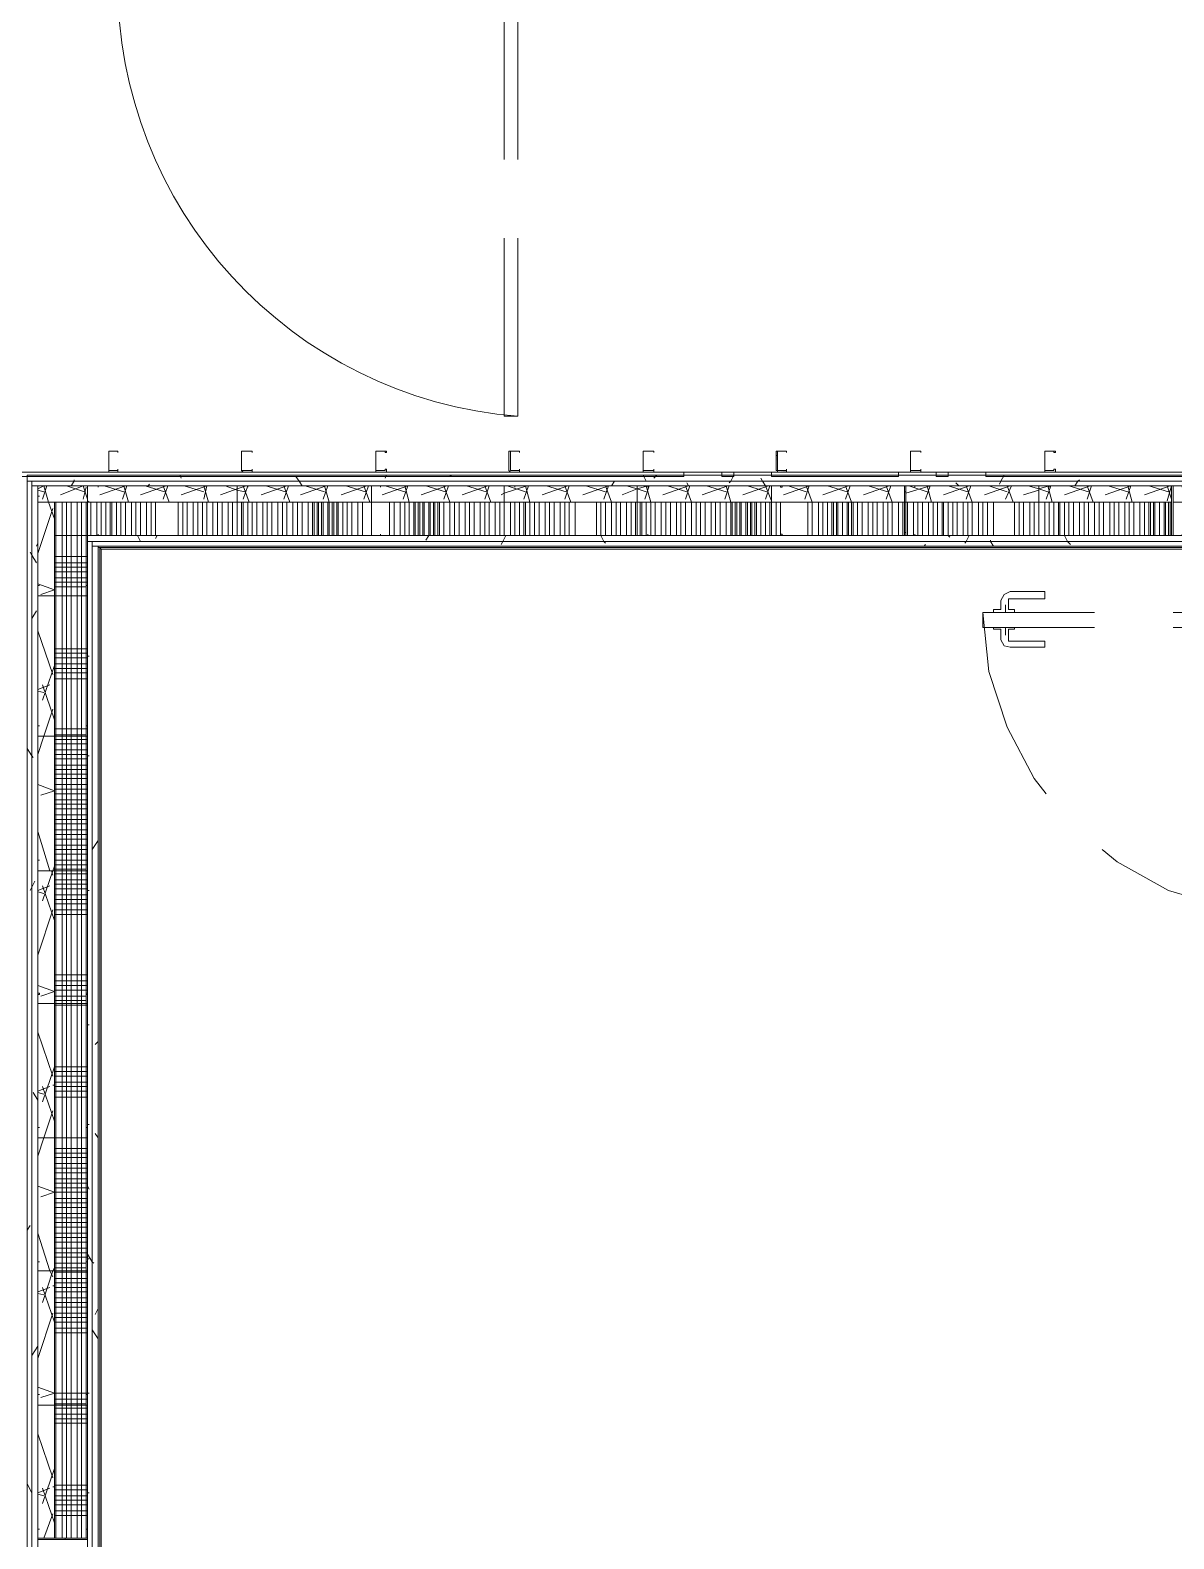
# Model space of a CAD drawing. Header units: metres. Extents: x -2 to 237, y -8 to 52.
# Drawn here: x 42.049 to 45.52, y 17.818 to 22.396 of the extents above; entities that cross this region are included whole.
import ezdxf

# ---------------------------------------------------------------- set-up
doc = ezdxf.new("R2010")
doc.units = ezdxf.units.M
doc.layers.add('PDF_Geometry', color=7, linetype='Continuous', lineweight=0, true_color=0xaaaaaa)
doc.layers.add('PDF_Solid Fills', color=7, linetype='Continuous', lineweight=0, true_color=0xffffff)

msp = doc.modelspace()

# ---------------------------------------------------------------- hatches: boundary and pattern name
at = {"layer": 'PDF_Solid Fills', "lineweight": 0, "transparency": 33554559}
h = msp.add_hatch(color=256, dxfattribs=at)
h.paths.add_polyline_path([(44.3128, 21.0594), (44.3174, 21.1189), (44.3128, 21.1189)])
h.paths.add_polyline_path([(44.3449, 21.0594), (44.3174, 21.0594), (44.3449, 21.0548)])

# ---------------------------------------------------------------- linework, layer by layer
at = {"layer": 'PDF_Geometry', "lineweight": 0}
for points in [[(43.5294, 22.0033), (43.5294, 22.5485), (43.4882, 22.5485), (43.4882, 22.0033)], [(43.4882, 21.765), (43.4882, 21.2244), (43.5294, 21.2244), (43.5294, 21.765)], [(42.2878, 21.1189), (42.2878, 21.1189)], [(42.2878, 21.1189), (42.2878, 21.1189)], [(42.3153, 21.1144), (42.3153, 21.1144)], [(42.723, 21.1144), (42.723, 21.1144)], [(43.0987, 21.1189), (43.0987, 21.1189)], [(43.0987, 21.1189), (43.0987, 21.1189)], [(43.5065, 21.1189), (43.5065, 21.1189)], [(43.534, 21.1144), (43.534, 21.1144)], [(43.9097, 21.1189), (43.9097, 21.1189)], [(43.9097, 21.1189), (43.9097, 21.1189)], [(43.9418, 21.1144), (43.9418, 21.1144)], [(44.3174, 21.1189), (44.3174, 21.1189)], [(44.345, 21.1144), (44.345, 21.1144)], [(44.7206, 21.1189), (44.7206, 21.1189)], [(44.7206, 21.1189), (44.7206, 21.1189)], [(44.7527, 21.1144), (44.7527, 21.1144)], [(45.1284, 21.1189), (45.1284, 21.1189)], [(45.1284, 21.1189), (45.1284, 21.1189)], [(42.2878, 21.0594), (42.2878, 21.0594)], [(42.3153, 21.064), (42.3153, 21.064)], [(42.723, 21.064), (42.723, 21.064)], [(43.0987, 21.0594), (43.0987, 21.0594)], [(43.5065, 21.0594), (43.5065, 21.0594)], [(43.534, 21.064), (43.534, 21.064)], [(43.9097, 21.0594), (43.9097, 21.0594)], [(43.9418, 21.064), (43.9418, 21.064)], [(44.3174, 21.0594), (44.3174, 21.0594)], [(44.345, 21.064), (44.345, 21.064)], [(44.7206, 21.0594), (44.7206, 21.0594)], [(44.7527, 21.064), (44.7527, 21.064)], [(45.1284, 21.0594), (45.1284, 21.0594)], [(40.2993, 21.0411), (40.2993, 21.0548), (40.6797, 21.0548), (40.6797, 21.0411), (40.9546, 21.0411), (40.9546, 21.0548), (41.8434, 21.0548), (41.8434, 21.0411), (44.0334, 21.0411)], [(46.0676, 21.0273), (46.0676, 20.8303), (46.0676, 21.0273), (46.0676, 21.0457), (42.0404, 21.0457), (42.0404, 21.0273), (42.0404, 20.8303), (42.0404, 21.0273)], [(42.0404, 21.0457), (46.0676, 21.0457), (42.0404, 21.0457)], [(45.8523, 16.4503), (42.0724, 16.4503), (42.0724, 16.5007), (42.0724, 16.6335), (42.0724, 20.8303), (42.0724, 20.9632), (42.0724, 21.0136), (46.0356, 21.0136)], [(46.0356, 21.0136), (42.0724, 21.0136), (42.0724, 20.9632), (42.2236, 20.9632), (42.6772, 20.9632), (43.085, 20.9632), (43.4882, 20.9632), (43.8914, 20.9632), (44.2991, 20.9632), (44.7069, 20.9632), (45.1101, 20.9632), (45.5132, 20.9632), (45.1101, 20.9632), (44.7069, 20.9632), (44.2991, 20.9632), (43.8914, 20.9632), (43.4882, 20.9632), (43.085, 20.9632), (42.6772, 20.9632), (42.2236, 20.9632), (42.1228, 20.9632), (42.1228, 20.8624), (42.1228, 20.8303), (42.1228, 20.6792), (42.1228, 20.2531), (42.1228, 19.8453), (42.1228, 19.4421), (42.1228, 19.0344), (42.1228, 18.6312), (42.1228, 18.2234), (42.1228, 17.8202), (42.1228, 18.2234), (42.1228, 18.6312), (42.1228, 19.0344), (42.1228, 19.4421), (42.1228, 19.8453), (42.1228, 20.2531), (42.1228, 20.6792), (42.1228, 20.9632), (42.0724, 20.9632), (42.0724, 16.5007)], [(44.0334, 21.0548), (44.0379, 21.0548), (44.0471, 21.0548), (44.0609, 21.0548), (44.0746, 21.0548), (44.0929, 21.0548), (44.1067, 21.0548), (44.1205, 21.0548), (44.1342, 21.0548), (44.1433, 21.0548), (44.1479, 21.0548)], [(44.1479, 21.0411), (44.1846, 21.0411)], [(44.1846, 21.0548), (44.1891, 21.0548), (44.1983, 21.0548), (44.2121, 21.0548), (44.2258, 21.0548), (44.2396, 21.0548), (44.2579, 21.0548), (44.2716, 21.0548), (44.2854, 21.0548), (44.2945, 21.0548), (44.2991, 21.0548)], [(44.2991, 21.0411), (44.684, 21.0411)], [(44.684, 21.0548), (44.6885, 21.0548), (44.6977, 21.0548), (44.7115, 21.0548), (44.7252, 21.0548), (44.7435, 21.0548), (44.7573, 21.0548), (44.771, 21.0548), (44.7848, 21.0548), (44.794, 21.0548), (44.7986, 21.0548)], [(44.7986, 21.0411), (44.8352, 21.0411)], [(44.8352, 21.0548), (44.8398, 21.0548), (44.8489, 21.0548), (44.8626, 21.0548), (44.8764, 21.0548), (44.8902, 21.0548), (44.9085, 21.0548), (44.9222, 21.0548), (44.936, 21.0548), (44.9451, 21.0548), (44.9497, 21.0548)], [(44.9497, 21.0411), (46.7411, 21.0411), (46.7411, 21.0548), (46.7411, 21.0411)], [(42.077, 20.9815), (42.077, 20.9815)], [(42.219, 20.9815), (42.219, 20.9815)], [(45.5132, 20.9632), (45.1101, 20.9632), (44.7069, 20.9632), (44.2991, 20.9632), (43.8914, 20.9632), (43.4882, 20.9632), (43.085, 20.9632), (42.6772, 20.9632), (42.2236, 20.9632), (42.1228, 20.9632), (42.1228, 20.8624), (45.9852, 20.8624), (45.9852, 20.9632), (45.8844, 20.9632), (45.5178, 20.9632)], [(42.1274, 17.8202), (42.1274, 18.2234), (42.1274, 18.6312), (42.1274, 19.0344), (42.1274, 19.4421), (42.1274, 19.8453), (42.1274, 20.2531), (42.1274, 20.6792), (42.1274, 20.8624), (42.1274, 20.9632)], [(42.1595, 17.8202), (42.1595, 18.2234), (42.1595, 18.6312), (42.1595, 19.0344), (42.1595, 19.4421), (42.1595, 19.8453), (42.1595, 20.2531), (42.1595, 20.6792), (42.1595, 20.8624), (42.1595, 20.9632)], [(42.1732, 17.8202), (42.1732, 18.2234), (42.1732, 18.6312), (42.1732, 19.0344), (42.1732, 19.4421), (42.1732, 19.8453), (42.1732, 20.2531), (42.1732, 20.6792), (42.1732, 20.8624), (42.1732, 20.9632)], [(42.1916, 17.8202), (42.1916, 18.2234), (42.1916, 18.6312), (42.1916, 19.0344), (42.1916, 19.4421), (42.1916, 19.8453), (42.1916, 20.2531), (42.1916, 20.6792), (42.1916, 20.8624), (42.1916, 20.9632)], [(42.2053, 17.8202), (42.2053, 18.2234), (42.2053, 18.6312), (42.2053, 19.0344), (42.2053, 19.4421), (42.2053, 19.8453), (42.2053, 20.2531), (42.2053, 20.6792), (42.2053, 20.8624), (42.2053, 20.9632)], [(42.219, 20.8624), (42.219, 20.9632), (42.219, 20.8624), (42.219, 20.6792), (42.219, 20.2531), (42.219, 19.8453), (42.219, 19.4421), (42.219, 19.0344), (42.219, 18.6312), (42.219, 18.2234), (42.219, 17.8202)], [(42.2924, 20.8624), (42.2924, 20.9632)], [(42.297, 20.9632), (42.297, 20.8624)], [(42.3245, 20.8624), (42.3245, 20.9632)], [(42.3382, 20.8624), (42.3382, 20.9632)], [(42.3565, 20.8624), (42.3565, 20.9632)], [(42.3702, 20.8624), (42.3702, 20.9632)], [(42.384, 20.8624), (42.384, 20.9632)], [(42.4023, 20.8624), (42.4023, 20.9632)], [(42.4161, 20.8624), (42.4161, 20.9632)], [(42.4298, 20.8624), (42.4298, 20.9632)], [(42.4985, 20.9632), (42.4985, 20.8624)], [(42.5123, 20.9632), (42.5123, 20.8624)], [(42.526, 20.9632), (42.526, 20.8624)], [(42.5443, 20.9632), (42.5443, 20.8624)], [(42.5581, 20.9632), (42.5581, 20.8624)], [(42.5718, 20.9632), (42.5718, 20.8624)], [(42.5856, 20.9632), (42.5856, 20.8624)], [(42.604, 20.9632), (42.604, 20.8624)], [(42.691, 20.9632), (42.691, 20.8624)], [(42.6956, 20.8624), (42.6956, 20.9632)], [(42.723, 20.9632), (42.723, 20.8624)], [(42.7368, 20.9632), (42.7368, 20.8624)], [(42.7551, 20.9632), (42.7551, 20.8624)], [(42.7688, 20.9632), (42.7688, 20.8624)], [(42.8009, 20.9632), (42.8009, 20.8624)], [(42.8146, 20.9632), (42.8146, 20.8624)], [(42.8284, 20.9632), (42.8284, 20.8624)], [(42.8467, 20.9632), (42.8467, 20.8624)], [(42.8605, 20.9632), (42.8605, 20.8624)], [(42.8743, 20.9632), (42.8743, 20.8624)], [(42.9063, 20.9632), (42.9063, 20.8624)], [(42.9109, 20.8624), (42.9109, 20.9632)], [(42.92, 20.9632), (42.92, 20.8624)], [(42.9246, 20.8624), (42.9246, 20.9632)], [(42.9338, 20.9632), (42.9338, 20.8624)], [(42.9384, 20.8624), (42.9384, 20.9632)], [(42.9521, 20.9632), (42.9521, 20.8624)], [(42.9567, 20.8624), (42.9567, 20.9632)], [(42.9659, 20.9632), (42.9659, 20.8624)], [(42.9705, 20.8624), (42.9705, 20.9632)], [(42.9796, 20.9632), (42.9796, 20.8624)], [(42.9842, 20.8624), (42.9842, 20.9632)], [(42.9979, 20.9632), (42.9979, 20.8624)], [(43.0117, 20.9632), (43.0117, 20.8624)], [(43.0254, 20.9632), (43.0254, 20.8624)], [(43.0437, 20.9632), (43.0437, 20.8624)], [(43.0575, 20.9632), (43.0575, 20.8624)], [(43.14, 20.8624), (43.14, 20.9632)], [(43.1538, 20.8624), (43.1538, 20.9632)], [(43.172, 20.8624), (43.172, 20.9632)], [(43.1858, 20.8624), (43.1858, 20.9632)], [(43.1995, 20.8624), (43.1995, 20.9632)], [(43.2133, 20.9632), (43.2133, 20.8624)], [(43.2178, 20.8624), (43.2178, 20.9632)], [(43.227, 20.9632), (43.227, 20.8624)], [(43.2316, 20.8624), (43.2316, 20.9632)], [(43.2408, 20.9632), (43.2408, 20.8624)], [(43.2454, 20.8624), (43.2454, 20.9632)], [(43.2591, 20.9632), (43.2591, 20.8624)], [(43.2636, 20.8624), (43.2636, 20.9632)], [(43.2728, 20.9632), (43.2728, 20.8624)], [(43.2774, 20.8624), (43.2774, 20.9632)], [(43.2866, 20.9632), (43.2866, 20.8624)], [(43.2912, 20.8624), (43.2912, 20.9632)], [(43.3232, 20.8624), (43.3232, 20.9632)], [(43.337, 20.8624), (43.337, 20.9632)], [(43.3507, 20.8624), (43.3507, 20.9632)], [(43.369, 20.8624), (43.369, 20.9632)], [(43.3828, 20.8624), (43.3828, 20.9632)], [(43.3965, 20.8624), (43.3965, 20.9632)], [(43.4287, 20.8624), (43.4287, 20.9632)], [(43.4423, 20.8624), (43.4423, 20.9632)], [(43.4607, 20.8624), (43.4607, 20.9632)], [(43.4744, 20.8624), (43.4744, 20.9632)], [(43.5477, 20.8624), (43.5477, 20.9632)], [(43.5523, 20.9632), (43.5523, 20.8624)], [(43.5935, 20.8624), (43.5935, 20.9632)], [(43.6119, 20.8624), (43.6119, 20.9632)], [(43.6256, 20.8624), (43.6256, 20.9632)], [(43.6393, 20.8624), (43.6393, 20.9632)], [(43.6577, 20.8624), (43.6577, 20.9632)], [(43.6714, 20.8624), (43.6714, 20.9632)], [(43.6852, 20.8624), (43.6852, 20.9632)], [(43.7036, 20.8624), (43.7036, 20.9632)], [(43.7676, 20.9632), (43.7676, 20.8624)], [(43.7814, 20.9632), (43.7814, 20.8624)], [(43.7952, 20.9632), (43.7952, 20.8624)], [(43.8134, 20.9632), (43.8134, 20.8624)], [(43.8272, 20.9632), (43.8272, 20.8624)], [(43.841, 20.9632), (43.841, 20.8624)], [(43.8593, 20.9632), (43.8593, 20.8624)], [(43.873, 20.9632), (43.873, 20.8624)], [(43.9005, 20.8624), (43.9005, 20.9632)], [(43.9051, 20.9632), (43.9051, 20.8624)], [(43.9921, 20.9632), (43.9921, 20.8624)], [(44.0105, 20.9632), (44.0105, 20.8624)], [(44.0242, 20.9632), (44.0242, 20.8624)], [(44.0379, 20.9632), (44.0379, 20.8624)], [(44.0701, 20.9632), (44.0701, 20.8624)], [(44.0838, 20.9632), (44.0838, 20.8624)], [(44.0975, 20.9632), (44.0975, 20.8624)], [(44.1159, 20.9632), (44.1159, 20.8624)], [(44.1296, 20.9632), (44.1296, 20.8624)], [(44.1433, 20.9632), (44.1433, 20.8624)], [(44.1754, 20.9632), (44.1754, 20.8624)], [(44.18, 20.8624), (44.18, 20.9632)], [(44.1891, 20.9632), (44.1891, 20.8624)], [(44.1937, 20.8624), (44.1937, 20.9632)], [(44.2029, 20.9632), (44.2029, 20.8624)], [(44.2075, 20.8624), (44.2075, 20.9632)], [(44.2212, 20.9632), (44.2212, 20.8624)], [(44.2258, 20.8624), (44.2258, 20.9632)], [(44.235, 20.9632), (44.235, 20.8624)], [(44.2396, 20.8624), (44.2396, 20.9632)], [(44.2488, 20.9632), (44.2488, 20.8624)], [(44.2533, 20.8624), (44.2533, 20.9632)], [(44.267, 20.9632), (44.267, 20.8624)], [(44.2808, 20.9632), (44.2808, 20.8624)], [(44.2945, 20.9632), (44.2945, 20.8624)], [(44.3128, 20.9632), (44.3128, 20.8624)], [(44.3266, 20.9632), (44.3266, 20.8624)], [(44.4091, 20.8624), (44.4091, 20.9632)], [(44.4228, 20.8624), (44.4228, 20.9632)], [(44.4412, 20.8624), (44.4412, 20.9632)], [(44.4549, 20.8624), (44.4549, 20.9632)], [(44.4686, 20.8624), (44.4686, 20.9632)], [(44.4824, 20.9632), (44.4824, 20.8624)], [(44.487, 20.8624), (44.487, 20.9632)], [(44.4961, 20.9632), (44.4961, 20.8624)], [(44.5007, 20.8624), (44.5007, 20.9632)], [(44.5282, 20.9632), (44.5282, 20.8624)], [(44.5328, 20.8624), (44.5328, 20.9632)], [(44.5419, 20.9632), (44.5419, 20.8624)], [(44.5465, 20.8624), (44.5465, 20.9632)], [(44.5923, 20.8624), (44.5923, 20.9632)], [(44.6061, 20.8624), (44.6061, 20.9632)], [(44.6199, 20.8624), (44.6199, 20.9632)], [(44.6381, 20.8624), (44.6381, 20.9632)], [(44.6519, 20.8624), (44.6519, 20.9632)], [(44.6657, 20.8624), (44.6657, 20.9632)], [(44.6977, 20.8624), (44.6977, 20.9632)], [(44.7115, 20.8624), (44.7115, 20.9632)], [(44.7298, 20.8624), (44.7298, 20.9632)], [(44.7435, 20.8624), (44.7435, 20.9632)], [(44.8168, 20.8624), (44.8168, 20.9632)], [(44.8214, 20.9632), (44.8214, 20.8624)], [(44.8626, 20.8624), (44.8626, 20.9632)], [(44.881, 20.8624), (44.881, 20.9632)], [(44.8948, 20.8624), (44.8948, 20.9632)], [(44.9085, 20.8624), (44.9085, 20.9632)], [(44.9268, 20.8624), (44.9268, 20.9632)], [(44.9406, 20.8624), (44.9406, 20.9632)], [(44.9543, 20.8624), (44.9543, 20.9632)], [(44.9726, 20.8624), (44.9726, 20.9632)], [(45.0368, 20.9632), (45.0368, 20.8624)], [(45.0505, 20.9632), (45.0505, 20.8624)], [(45.0643, 20.9632), (45.0643, 20.8624)], [(45.0826, 20.9632), (45.0826, 20.8624)], [(45.0963, 20.9632), (45.0963, 20.8624)], [(45.1101, 20.9632), (45.1101, 20.8624)], [(45.1284, 20.9632), (45.1284, 20.8624)], [(45.1421, 20.9632), (45.1421, 20.8624)], [(45.1697, 20.8624), (45.1697, 20.9632)], [(45.1742, 20.9632), (45.1742, 20.8624)], [(45.2613, 20.9632), (45.2613, 20.8624)], [(45.2796, 20.9632), (45.2796, 20.8624)], [(45.2933, 20.9632), (45.2933, 20.8624)], [(45.3071, 20.9632), (45.3071, 20.8624)], [(45.3392, 20.9632), (45.3392, 20.8624)], [(45.3529, 20.9632), (45.3529, 20.8624)], [(45.3712, 20.9632), (45.3712, 20.8624)], [(45.385, 20.9632), (45.385, 20.8624)], [(45.3987, 20.9632), (45.3987, 20.8624)], [(45.417, 20.9632), (45.417, 20.8624)], [(45.4445, 20.9632), (45.4445, 20.8624)], [(45.4491, 20.8624), (45.4491, 20.9632)], [(45.4583, 20.9632), (45.4583, 20.8624)], [(45.4628, 20.8624), (45.4628, 20.9632)], [(45.4904, 20.9632), (45.4904, 20.8624)], [(45.4949, 20.8624), (45.4949, 20.9632)], [(45.5041, 20.9632), (45.5041, 20.8624)], [(45.5087, 20.8624), (45.5087, 20.9632)], [(45.8844, 20.9632), (45.5178, 20.9632), (45.8844, 20.9632)], [(43.6119, 16.6015), (43.6119, 16.5007), (43.2087, 16.5007), (42.8009, 16.5007), (42.3977, 16.5007), (42.1228, 16.5007), (42.1228, 16.6015), (42.1228, 16.6335), (42.2236, 16.6335), (42.2236, 16.6152), (42.2236, 16.6015), (42.2236, 20.8624), (42.1228, 20.8624), (42.1228, 20.6792), (42.1228, 20.2531), (42.1228, 19.8453), (42.1228, 19.4421), (42.1228, 19.0344), (42.1228, 18.6312), (42.1228, 18.2234), (42.1228, 17.8202)], [(45.8844, 20.8624), (42.2236, 20.8624), (42.2236, 20.844), (42.2236, 20.8303), (42.2236, 16.6335)], [(45.8431, 20.8212), (42.2648, 20.8212), (42.2603, 20.8258), (42.2557, 20.8258), (42.2557, 20.8303), (45.8523, 20.8303), (42.2557, 20.8303), (42.2557, 16.6335), (42.2557, 20.8303), (42.2557, 16.6335), (42.2603, 16.6335), (42.2648, 16.6381), (42.2648, 16.6427), (42.2648, 20.8212), (45.8431, 20.8212)], [(42.2557, 20.8303), (42.2557, 20.8303)], [(42.2557, 20.8303), (42.2557, 20.8258), (42.2603, 20.8258), (42.2648, 20.8212)], [(42.2557, 20.8303), (42.2557, 16.6335), (42.2557, 20.8303)], [(42.2648, 20.8212), (42.2603, 20.8258), (42.2557, 20.8258), (42.2557, 20.8303)], [(42.2557, 20.8303), (45.8523, 20.8303), (42.2557, 20.8303)], [(42.1228, 20.7983), (42.2236, 20.7983)], [(45.8523, 16.6335), (42.2557, 16.6335), (42.2557, 20.8258), (45.8523, 20.8258)], [(45.8431, 16.6427), (42.2648, 16.6427), (42.2648, 16.6381), (42.2603, 16.6335), (42.2557, 16.6335), (42.2557, 20.8258), (45.8523, 20.8258)], [(45.8431, 20.8212), (42.2648, 20.8212), (42.2648, 16.6427), (42.2648, 16.6381), (42.2603, 16.6335), (42.2557, 16.6335), (45.8523, 16.6335)], [(42.1228, 20.7799), (42.2236, 20.7799)], [(42.1228, 20.7662), (42.2236, 20.7662)], [(42.1228, 20.7524), (42.2236, 20.7524)], [(42.077, 20.7112), (42.077, 20.7112)], [(42.1228, 20.7341), (42.2236, 20.7341)], [(42.1228, 20.7204), (42.2236, 20.7204)], [(42.1228, 20.7066), (42.219, 20.7066)], [(42.219, 20.7112), (42.219, 20.7112)], [(42.0724, 20.6792), (42.0724, 20.6792)], [(42.0724, 20.6792), (42.0724, 20.6792)], [(42.2236, 20.6792), (42.2236, 20.6792)], [(42.2236, 20.6792), (42.2236, 20.6792)], [(45.0093, 20.6516), (45.0093, 20.6288)], [(45.133, 20.079), (45.0963, 20.1248), (45.0138, 20.2805), (44.9589, 20.4501), (44.9406, 20.6288), (45.2796, 20.6288)], [(45.2796, 20.5829), (44.9406, 20.5829), (44.9406, 20.6288)], [(45.5178, 20.6288), (45.8523, 20.6288), (45.8523, 20.5829), (45.5178, 20.5829)], [(45.0093, 20.56), (45.0093, 20.5829)], [(42.1228, 20.5188), (42.2236, 20.5188)], [(42.1228, 20.505), (42.2236, 20.505)], [(42.1228, 20.4913), (42.2236, 20.4913)], [(42.1228, 20.4729), (42.2236, 20.4729)], [(42.1228, 20.4592), (42.2236, 20.4592)], [(42.1228, 20.4455), (42.2236, 20.4455)], [(42.1228, 20.4271), (42.2236, 20.4271)], [(42.077, 20.2851), (42.077, 20.2851)], [(42.219, 20.2851), (42.219, 20.2851)], [(42.0724, 20.2531), (42.0724, 20.2531)], [(42.0724, 20.2531), (42.0724, 20.2531)], [(42.1228, 20.276), (42.2236, 20.276)], [(42.1228, 20.2576), (42.219, 20.2576)], [(42.1228, 20.2439), (42.2236, 20.2439)], [(42.2236, 20.2531), (42.2236, 20.2531)], [(42.2236, 20.2531), (42.2236, 20.2531)], [(42.1228, 20.2301), (42.2236, 20.2301)], [(42.1228, 20.2118), (42.2236, 20.2118)], [(42.1228, 20.198), (42.2236, 20.198)], [(42.1228, 20.1843), (42.2236, 20.1843)], [(42.1228, 20.166), (42.2236, 20.166)], [(42.1228, 20.1522), (42.2236, 20.1522)], [(42.1228, 20.1385), (42.2236, 20.1385)], [(42.1228, 20.1248), (42.2236, 20.1248)], [(42.1228, 20.1064), (42.2236, 20.1064)], [(42.1228, 20.0927), (42.2236, 20.0927)], [(42.1228, 20.079), (42.2236, 20.079)], [(42.1228, 20.0606), (42.2236, 20.0606)], [(42.1228, 20.0469), (42.2236, 20.0469)], [(42.1228, 20.0331), (42.2236, 20.0331)], [(42.1228, 20.0148), (42.2236, 20.0148)], [(42.1228, 19.9873), (42.2236, 19.9873)], [(42.1228, 19.969), (42.2236, 19.969)], [(42.1228, 19.9553), (42.2236, 19.9553)], [(42.1228, 19.9415), (42.2236, 19.9415)], [(42.1228, 19.9231), (42.2236, 19.9231)], [(42.077, 19.8773), (42.077, 19.8773)], [(42.1228, 19.9094), (42.2236, 19.9094)], [(42.1228, 19.8957), (42.2236, 19.8957)], [(42.1228, 19.8773), (42.2236, 19.8773)], [(42.219, 19.8773), (42.219, 19.8773)], [(45.6736, 19.7353), (45.5041, 19.7857), (45.3484, 19.8727), (45.3025, 19.9094)], [(42.1228, 19.8636), (42.2236, 19.8636)], [(42.1228, 19.8499), (42.219, 19.8499)], [(42.1228, 19.8361), (42.2236, 19.8361)], [(42.1228, 19.8178), (42.2236, 19.8178)], [(42.1228, 19.8041), (42.2236, 19.8041)], [(42.1228, 19.7903), (42.2236, 19.7903)], [(42.1228, 19.772), (42.2236, 19.772)], [(42.1228, 19.7582), (42.2236, 19.7582)], [(42.1228, 19.7444), (42.2236, 19.7444)], [(42.1228, 19.7262), (42.2236, 19.7262)], [(42.1228, 19.7124), (42.2236, 19.7124)], [(42.1228, 19.5292), (42.2236, 19.5292)], [(42.1228, 19.5108), (42.2236, 19.5108)], [(42.1228, 19.4971), (42.2236, 19.4971)], [(42.1228, 19.4833), (42.2236, 19.4833)], [(42.1228, 19.465), (42.219, 19.465)], [(42.0724, 19.4421), (42.0724, 19.4421)], [(42.0724, 19.4421), (42.0724, 19.4421)], [(42.1228, 19.4513), (42.219, 19.4513)], [(42.1228, 19.4375), (42.2236, 19.4375)], [(42.2236, 19.4421), (42.2236, 19.4421)], [(42.2236, 19.4421), (42.2236, 19.4421)], [(42.1228, 19.2497), (42.2236, 19.2497)], [(42.1228, 19.2359), (42.2236, 19.2359)], [(42.1228, 19.2222), (42.2236, 19.2222)], [(42.1228, 19.2038), (42.2236, 19.2038)], [(42.1228, 19.1901), (42.2236, 19.1901)], [(42.1228, 19.1764), (42.2236, 19.1764)], [(42.1228, 19.158), (42.2236, 19.158)], [(42.077, 19.0664), (42.077, 19.0664)], [(42.219, 19.0664), (42.219, 19.0664)], [(42.1228, 19.0022), (42.2236, 19.0022)], [(42.1228, 18.9885), (42.2236, 18.9885)], [(42.1228, 18.9748), (42.2236, 18.9748)], [(42.1228, 18.9564), (42.2236, 18.9564)], [(42.1228, 18.9427), (42.2236, 18.9427)], [(42.1228, 18.9289), (42.2236, 18.9289)], [(42.1228, 18.9106), (42.2236, 18.9106)], [(42.1228, 18.8969), (42.2236, 18.8969)], [(42.1228, 18.8831), (42.2236, 18.8831)], [(42.1228, 18.8694), (42.2236, 18.8694)], [(42.1228, 18.8511), (42.2236, 18.8511)], [(42.1228, 18.8373), (42.2236, 18.8373)], [(42.1228, 18.8236), (42.2236, 18.8236)], [(42.1228, 18.8053), (42.2236, 18.8053)], [(42.1228, 18.7915), (42.2236, 18.7915)], [(42.1228, 18.7777), (42.2236, 18.7777)], [(42.1228, 18.764), (42.2236, 18.764)], [(42.1228, 18.7457), (42.2236, 18.7457)], [(42.1228, 18.7182), (42.2236, 18.7182)], [(42.1228, 18.6999), (42.2236, 18.6999)], [(42.1228, 18.6861), (42.2236, 18.6861)], [(42.077, 18.6586), (42.077, 18.6586)], [(42.1228, 18.6724), (42.2236, 18.6724)], [(42.1228, 18.654), (42.219, 18.654)], [(42.1228, 18.6403), (42.219, 18.6403)], [(42.219, 18.6586), (42.219, 18.6586)], [(42.0724, 18.6312), (42.0724, 18.6312)], [(42.0724, 18.6312), (42.0724, 18.6312)], [(42.1228, 18.6266), (42.2236, 18.6266)], [(42.1228, 18.6082), (42.2236, 18.6082)], [(42.1228, 18.5945), (42.2236, 18.5945)], [(42.2236, 18.6312), (42.2236, 18.6312)], [(42.2236, 18.6312), (42.2236, 18.6312)], [(42.1228, 18.5808), (42.2236, 18.5808)], [(42.1228, 18.567), (42.2236, 18.567)], [(42.1228, 18.5487), (42.2236, 18.5487)], [(42.1228, 18.535), (42.2236, 18.535)], [(42.1228, 18.5212), (42.2236, 18.5212)], [(42.1228, 18.5028), (42.2236, 18.5028)], [(42.1228, 18.4891), (42.2236, 18.4891)], [(42.1228, 18.4754), (42.2236, 18.4754)], [(42.1228, 18.457), (42.2236, 18.457)], [(42.1228, 18.4433), (42.2236, 18.4433)], [(42.0724, 18.2234), (42.0724, 18.2234)], [(42.0724, 18.2234), (42.0724, 18.2234)], [(42.077, 18.2555), (42.077, 18.2555)], [(42.1228, 18.2601), (42.2236, 18.2601)], [(42.1228, 18.2417), (42.2236, 18.2417)], [(42.1228, 18.2279), (42.219, 18.2279)], [(42.219, 18.2555), (42.219, 18.2555)], [(42.2236, 18.2234), (42.2236, 18.2234)], [(42.2236, 18.2234), (42.2236, 18.2234)], [(42.1228, 18.2142), (42.2236, 18.2142)], [(42.1228, 18.1959), (42.2236, 18.1959)], [(42.1228, 18.1821), (42.2236, 18.1821)], [(42.1228, 18.1684), (42.2236, 18.1684)], [(42.1228, 17.9806), (42.2236, 17.9806)], [(42.1228, 17.9668), (42.2236, 17.9668)], [(42.1228, 17.9485), (42.2236, 17.9485)], [(42.1228, 17.9348), (42.2236, 17.9348)], [(42.1228, 17.921), (42.2236, 17.921)], [(42.1228, 17.9027), (42.2236, 17.9027)], [(42.1228, 17.8889), (42.2236, 17.8889)], [(42.0724, 17.8202), (42.0724, 17.8202)], [(42.077, 17.8477), (42.077, 17.8477)], [(42.219, 17.8477), (42.219, 17.8477)], [(42.2236, 17.8202), (42.2236, 17.8202)]]:
    msp.add_lwpolyline(points, dxfattribs=at)
for points in [[(42.2878, 21.0548), (42.2878, 21.0594), (42.2878, 21.1189), (42.3153, 21.1189), (42.3153, 21.1144), (42.3153, 21.1189), (42.2878, 21.1189), (42.2878, 21.0594), (42.3153, 21.0594), (42.3153, 21.064), (42.3153, 21.0548)], [(42.6956, 21.0548), (42.691, 21.0594), (42.691, 21.1189), (42.6956, 21.1189), (42.723, 21.1189), (42.723, 21.1144), (42.723, 21.1189), (42.6956, 21.1189), (42.691, 21.1189), (42.691, 21.0594), (42.6956, 21.0594), (42.723, 21.0594), (42.723, 21.064), (42.723, 21.0548)], [(43.0987, 21.0548), (43.0987, 21.0594), (43.0987, 21.1189), (43.1308, 21.1189), (43.1308, 21.1144), (43.1262, 21.1144), (43.1262, 21.1189), (43.0987, 21.1189), (43.0987, 21.0594), (43.1262, 21.0594), (43.1262, 21.064), (43.1308, 21.064), (43.1308, 21.0548)], [(43.5065, 21.0548), (43.5019, 21.0594), (43.5019, 21.1189), (43.5065, 21.1189), (43.534, 21.1189), (43.534, 21.1144), (43.534, 21.1189), (43.5065, 21.1189), (43.5065, 21.0594), (43.534, 21.0594), (43.534, 21.064), (43.534, 21.0548)], [(43.9097, 21.0548), (43.9097, 21.0594), (43.9097, 21.1189), (43.9418, 21.1189), (43.9418, 21.1144), (43.9418, 21.1189), (43.9097, 21.1189), (43.9097, 21.0594), (43.9418, 21.0594), (43.9418, 21.064), (43.9418, 21.0548)], [(44.3174, 21.0548), (44.3174, 21.0594), (44.3128, 21.0594), (44.3128, 21.1189), (44.3174, 21.1189), (44.345, 21.1189), (44.345, 21.1144), (44.345, 21.1189), (44.3174, 21.1189), (44.3174, 21.0594), (44.345, 21.0594), (44.345, 21.064), (44.345, 21.0548)], [(44.7206, 21.0548), (44.7206, 21.0594), (44.7206, 21.1189), (44.7527, 21.1189), (44.7527, 21.1144), (44.7527, 21.1189), (44.7206, 21.1189), (44.7206, 21.0594), (44.7527, 21.0594), (44.7527, 21.064), (44.7527, 21.0548)], [(45.1284, 21.0548), (45.1284, 21.0594), (45.1284, 21.1189), (45.1605, 21.1189), (45.1605, 21.1144), (45.1559, 21.1144), (45.1559, 21.1189), (45.1284, 21.1189), (45.1284, 21.0594), (45.1559, 21.0594), (45.1559, 21.064), (45.1605, 21.064), (45.1605, 21.0548)], [(44.0334, 21.0548), (41.8434, 21.0548), (41.8434, 21.0411), (44.0334, 21.0411)], [(42.0404, 16.6335), (42.0404, 16.4182), (45.8523, 16.4182), (46.0676, 16.4182), (46.0676, 20.8303), (46.0676, 21.0457), (42.0404, 21.0457), (42.0404, 20.8303)], [(46.0676, 21.0457), (42.0404, 21.0457), (42.0404, 21.0273), (46.0676, 21.0273)], [(42.0404, 21.0273), (42.0404, 16.432), (42.0542, 16.432), (42.0542, 21.0273)], [(42.0542, 16.6335), (42.0542, 16.4503), (42.0542, 16.432), (45.8523, 16.432), (46.0356, 16.432), (46.0539, 16.432), (46.0539, 20.8303), (46.0539, 21.0136), (46.0539, 21.0273), (42.0542, 21.0273), (42.0542, 21.0136), (42.0542, 20.8303)], [(46.0539, 21.0273), (42.0542, 21.0273), (42.0542, 21.0136), (46.0539, 21.0136)], [(42.0542, 21.0136), (42.0542, 16.4503), (42.0724, 16.4503), (42.0724, 21.0136)], [(42.0724, 21.009), (42.0724, 21.0136), (42.2236, 21.0136), (42.2236, 21.009), (42.2236, 20.9815), (42.219, 20.9815), (42.2236, 20.9815), (42.2236, 21.009), (42.2236, 21.0136), (42.0724, 21.0136), (42.0724, 21.009), (42.0724, 20.9815)], [(42.2557, 21.0136), (42.2282, 21.0136), (42.2236, 21.0136), (42.2236, 20.8624), (42.2282, 20.8624), (42.2557, 20.8624), (42.2557, 20.867), (42.2557, 20.8624), (42.2282, 20.8624), (42.2236, 20.8624), (42.2236, 21.0136), (42.2282, 21.0136), (42.2557, 21.0136), (42.2557, 21.009)], [(42.7093, 21.0136), (42.6818, 21.0136), (42.6772, 21.0136), (42.6772, 20.8624), (42.6818, 20.8624), (42.7093, 20.8624), (42.7093, 20.867), (42.7093, 20.8624), (42.6818, 20.8624), (42.6772, 20.8624), (42.6772, 21.0136), (42.6818, 21.0136), (42.7093, 21.0136), (42.7093, 21.009)], [(43.1125, 21.0136), (43.085, 21.0136), (43.085, 20.8624), (43.1125, 20.8624), (43.1125, 20.867), (43.1125, 20.8624), (43.085, 20.8624), (43.085, 21.0136), (43.1125, 21.0136), (43.1125, 21.009)], [(43.5203, 21.0136), (43.4882, 21.0136), (43.4882, 20.8624), (43.5203, 20.8624), (43.5203, 20.867), (43.5203, 20.8624), (43.4882, 20.8624), (43.4882, 21.0136), (43.5203, 21.0136), (43.5203, 21.009)], [(43.9234, 21.0136), (43.8959, 21.0136), (43.8914, 21.0136), (43.8914, 20.8624), (43.8959, 20.8624), (43.9234, 20.8624), (43.9234, 20.867), (43.9234, 20.8624), (43.8959, 20.8624), (43.8914, 20.8624), (43.8914, 21.0136), (43.8959, 21.0136), (43.9234, 21.0136), (43.9234, 21.009)], [(44.1846, 21.0548), (44.1479, 21.0548), (44.1479, 21.0411), (44.1846, 21.0411)], [(44.684, 21.0548), (44.2991, 21.0548), (44.2991, 21.0411), (44.684, 21.0411)], [(44.3312, 21.0136), (44.2991, 21.0136), (44.2991, 20.8624), (44.3312, 20.8624), (44.3312, 20.867), (44.3266, 20.867), (44.3266, 20.8624), (44.2991, 20.8624), (44.2991, 21.0136), (44.3266, 21.0136), (44.3266, 21.009), (44.3312, 21.009)], [(44.7344, 21.0136), (44.7069, 21.0136), (44.7023, 21.0136), (44.7023, 20.8624), (44.7069, 20.8624), (44.7344, 20.8624), (44.7344, 20.867), (44.7344, 20.8624), (44.7069, 20.8624), (44.7069, 21.0136), (44.7344, 21.0136), (44.7344, 21.009)], [(44.8352, 21.0548), (44.7986, 21.0548), (44.7986, 21.0411), (44.8352, 21.0411)], [(46.7411, 21.0548), (44.9497, 21.0548), (44.9497, 21.0411), (46.7411, 21.0411)], [(45.1421, 21.0136), (45.1101, 21.0136), (45.1101, 20.8624), (45.1421, 20.8624), (45.1421, 20.867), (45.1421, 20.8624), (45.1101, 20.8624), (45.1101, 21.0136), (45.1421, 21.0136), (45.1421, 21.009)], [(45.5453, 21.0136), (45.5178, 21.0136), (45.5132, 21.0136), (45.5132, 20.8624), (45.5178, 20.8624), (45.5453, 20.8624), (45.5453, 20.867), (45.5453, 20.8624), (45.5178, 20.8624), (45.5178, 21.0136), (45.5453, 21.0136), (45.5453, 21.009)], [(42.077, 20.9815), (42.0724, 20.9815)], [(42.1458, 20.9632), (42.1458, 20.8624)], [(42.2328, 20.9632), (42.2328, 20.8624)], [(42.2511, 20.9632), (42.2511, 20.8624)], [(42.2648, 20.9632), (42.2648, 20.8624)], [(42.2786, 20.9632), (42.2786, 20.8624)], [(42.3107, 20.9632), (42.3107, 20.8624)], [(42.6177, 20.9632), (42.6177, 20.8624)], [(42.6314, 20.9632), (42.6314, 20.8624)], [(42.6497, 20.9632), (42.6497, 20.8624)], [(42.6635, 20.9632), (42.6635, 20.8624)], [(42.6772, 20.9632), (42.6772, 20.8624)], [(42.7093, 20.9632), (42.7093, 20.8624)], [(42.7826, 20.8624), (42.7826, 20.9632)], [(42.8926, 20.9632), (42.8926, 20.8624)], [(43.3049, 20.9632), (43.3049, 20.8624)], [(43.4149, 20.9632), (43.4149, 20.8624)], [(43.4882, 20.9632), (43.4882, 20.8624)], [(43.5065, 20.9632), (43.5065, 20.8624)], [(43.5203, 20.9632), (43.5203, 20.8624)], [(43.534, 20.9632), (43.534, 20.8624)], [(43.5661, 20.9632), (43.5661, 20.8624)], [(43.5798, 20.9632), (43.5798, 20.8624)], [(43.8868, 20.9632), (43.8868, 20.8624)], [(43.9188, 20.9632), (43.9188, 20.8624)], [(43.9326, 20.9632), (43.9326, 20.8624)], [(43.9463, 20.9632), (43.9463, 20.8624)], [(43.9647, 20.9632), (43.9647, 20.8624)], [(43.9784, 20.9632), (43.9784, 20.8624)], [(44.0563, 20.8624), (44.0563, 20.9632)], [(44.1617, 20.9632), (44.1617, 20.8624)], [(44.5145, 20.9632), (44.5145, 20.8624)], [(44.5603, 20.9632), (44.5603, 20.8624)], [(44.574, 20.9632), (44.574, 20.8624)], [(44.684, 20.9632), (44.684, 20.8624)], [(44.7573, 20.9632), (44.7573, 20.8624)], [(44.7756, 20.9632), (44.7756, 20.8624)], [(44.7894, 20.9632), (44.7894, 20.8624)], [(44.8031, 20.9632), (44.8031, 20.8624)], [(44.8352, 20.9632), (44.8352, 20.8624)], [(44.8489, 20.9632), (44.8489, 20.8624)], [(45.1559, 20.9632), (45.1559, 20.8624)], [(45.1879, 20.9632), (45.1879, 20.8624)], [(45.2017, 20.9632), (45.2017, 20.8624)], [(45.2155, 20.9632), (45.2155, 20.8624)], [(45.2338, 20.9632), (45.2338, 20.8624)], [(45.2475, 20.9632), (45.2475, 20.8624)], [(45.3254, 20.8624), (45.3254, 20.9632)], [(45.4308, 20.9632), (45.4308, 20.8624)], [(45.4766, 20.9632), (45.4766, 20.8624)], [(42.1458, 20.8624), (42.1458, 20.6792), (42.1458, 20.2531), (42.1458, 19.8453), (42.1458, 19.4421), (42.1458, 19.0344), (42.1458, 18.6312), (42.1458, 18.2234), (42.1458, 17.8202), (42.1458, 18.2234), (42.1458, 18.6312), (42.1458, 19.0344), (42.1458, 19.4421), (42.1458, 19.8453), (42.1458, 20.2531), (42.1458, 20.6792)], [(45.8844, 20.8624), (42.2236, 20.8624), (42.2236, 20.844), (45.8844, 20.844)], [(42.2236, 20.844), (42.2236, 16.6152), (42.2374, 16.6152), (42.2374, 20.844)], [(42.2374, 16.6335), (42.2374, 16.6152), (45.8523, 16.6152), (45.8706, 16.6152), (45.8706, 20.8303), (45.8706, 20.844), (42.2374, 20.844), (42.2374, 20.8303)], [(42.2374, 20.8303), (45.8706, 20.8303), (45.8706, 20.844), (42.2374, 20.844)], [(42.2557, 16.6335), (42.2557, 20.8303), (42.2374, 20.8303), (42.2374, 16.6335)], [(45.8477, 20.8258), (42.2603, 20.8258), (42.2603, 16.6335), (42.2603, 20.8258), (45.8477, 20.8258), (45.8523, 20.8258), (45.8523, 20.8303), (42.2557, 20.8303), (42.2557, 16.6335), (42.2557, 20.8303), (42.2557, 20.8258), (42.2603, 20.8258), (42.2648, 20.8212), (45.8431, 20.8212), (45.8431, 20.6792), (45.8477, 20.6792), (45.8477, 20.8258), (45.8523, 20.8258), (45.8523, 20.8303), (45.8523, 20.6792), (45.8523, 20.8303), (45.8523, 20.6792), (45.8523, 20.8303), (45.8523, 20.8258)], [(42.2557, 20.8303), (45.8523, 20.8303), (45.8523, 16.6335), (42.2557, 16.6335)], [(45.6736, 20.8303), (42.3291, 20.8303)], [(42.2648, 20.8212), (42.2648, 16.6427)], [(42.2236, 20.6792), (42.0724, 20.6792), (42.0724, 20.7112), (42.077, 20.7112), (42.0724, 20.7112), (42.0724, 20.6792), (42.2236, 20.6792), (42.2236, 20.7112)], [(42.219, 20.7112), (42.2236, 20.7112)], [(45.0184, 20.67), (45.023, 20.67), (45.1284, 20.67), (45.1284, 20.6929), (45.023, 20.6929), (45.0047, 20.6837), (44.9955, 20.6654), (44.9955, 20.6379), (44.9726, 20.6379), (44.9726, 20.6288), (45.0368, 20.6288), (45.0368, 20.6379), (45.0184, 20.6379), (45.0184, 20.6654)], [(45.0184, 20.5417), (45.023, 20.5417), (45.1284, 20.5417), (45.1284, 20.5234), (45.023, 20.5234), (45.0047, 20.528), (44.9955, 20.5463), (44.9955, 20.5783), (44.9726, 20.5783), (44.9726, 20.5829), (45.0368, 20.5829), (45.0368, 20.5783), (45.0184, 20.5783), (45.0184, 20.5463)], [(42.2236, 20.2531), (42.0724, 20.2531), (42.0724, 20.2851), (42.077, 20.2851), (42.0724, 20.2851), (42.0724, 20.2531), (42.2236, 20.2531), (42.2236, 20.2851)], [(42.219, 20.2851), (42.2236, 20.2851)], [(42.2236, 20.0011), (42.1228, 20.0011)], [(42.2236, 19.8499), (42.2236, 19.8453), (42.0724, 19.8453), (42.0724, 19.8499), (42.0724, 19.8773), (42.077, 19.8773), (42.0724, 19.8773), (42.0724, 19.8499), (42.0724, 19.8453), (42.2236, 19.8453), (42.2236, 19.8499), (42.2236, 19.8773)], [(42.219, 19.8773), (42.2236, 19.8773)], [(42.2236, 19.4421), (42.0724, 19.4421), (42.0724, 19.4741), (42.077, 19.4741), (42.077, 19.4695), (42.0724, 19.4695), (42.0724, 19.4421), (42.2236, 19.4421), (42.2236, 19.4695), (42.219, 19.4695), (42.219, 19.4741), (42.2236, 19.4741)], [(42.2236, 19.0389), (42.2236, 19.0344), (42.0724, 19.0344), (42.0724, 19.0389), (42.0724, 19.0664), (42.077, 19.0664), (42.0724, 19.0664), (42.0724, 19.0389), (42.0724, 19.0344), (42.2236, 19.0344), (42.2236, 19.0389), (42.2236, 19.0664)], [(42.219, 19.0664), (42.2236, 19.0664)], [(42.2236, 18.7319), (42.1228, 18.7319)], [(42.2236, 18.6312), (42.0724, 18.6312), (42.0724, 18.6586), (42.077, 18.6586), (42.0724, 18.6586), (42.0724, 18.6312), (42.2236, 18.6312), (42.2236, 18.6586)], [(42.219, 18.6586), (42.2236, 18.6586)], [(42.2236, 18.2234), (42.0724, 18.2234), (42.0724, 18.2555), (42.077, 18.2555), (42.0724, 18.2555), (42.0724, 18.2234), (42.2236, 18.2234), (42.2236, 18.2555)], [(42.219, 18.2555), (42.2236, 18.2555)], [(42.2236, 17.8202), (42.2236, 17.8156), (42.0724, 17.8156), (42.0724, 17.8202), (42.0724, 17.8477), (42.077, 17.8477), (42.0724, 17.8477), (42.0724, 17.8202), (42.2236, 17.8202), (42.2236, 17.8477)], [(42.219, 17.8477), (42.2236, 17.8477)]]:
    msp.add_lwpolyline(points, close=True, dxfattribs=at)
at = {"layer": 'PDF_Geometry', "color": 254, "lineweight": 0, "true_color": 0xd2d2d2}
for points in [[(42.3153, 21.1189), (42.3153, 21.1189)], [(44.3128, 21.1052), (44.3174, 21.1052)], [(44.3266, 21.1189), (44.3312, 21.1189)], [(42.2878, 21.0869), (42.2878, 21.0869)], [(43.9097, 21.0823), (43.9097, 21.0823)], [(42.2099, 21.0136), (42.2099, 21.0136)], [(44.7252, 21.0136), (44.7252, 21.0136)], [(42.6772, 20.9769), (42.6772, 20.9769)], [(42.7093, 21.009), (42.7093, 21.009)], [(44.2991, 20.9678), (44.2991, 20.9678)], [(44.7023, 20.9953), (44.7069, 20.9953)], [(42.2236, 20.9037), (42.2236, 20.9037)], [(43.085, 20.8807), (43.085, 20.8807)], [(45.1101, 20.8945), (45.1101, 20.8945)], [(42.6818, 20.8624), (42.6864, 20.8624)], [(44.7023, 20.8716), (44.7069, 20.8716)], [(42.0724, 20.2531), (42.077, 20.2531)], [(42.0724, 19.8682), (42.0724, 19.8682)], [(42.1732, 19.8453), (42.1732, 19.8453)], [(42.1458, 19.4421), (42.1458, 19.4421)], [(42.0724, 18.2371), (42.0724, 18.2417)], [(42.1549, 17.8156), (42.1549, 17.8202)]]:
    msp.add_lwpolyline(points, dxfattribs=at)
at = {"layer": 'PDF_Geometry', "color": 254, "lineweight": 0, "true_color": 0xdddddd}
for points in [[(42.0953, 21.0136), (42.0908, 21.0136), (42.0724, 21.0045), (42.0908, 21.0136)], [(42.0999, 21.0136), (42.0862, 20.9723)], [(42.0908, 21.0136), (42.1045, 20.9632), (42.1228, 20.9128), (42.1045, 20.9632)], [(42.2099, 21.0136), (42.1412, 20.9861), (42.2099, 21.0136), (42.2236, 20.9723)], [(42.1595, 21.0136), (42.2144, 20.9953)], [(42.219, 21.0136), (42.2144, 21.0136)], [(42.3382, 21.0136), (42.2603, 20.9861)], [(42.274, 21.0136), (42.3336, 20.9953)], [(42.3428, 21.0136), (42.3291, 20.9723)], [(42.3336, 21.0136), (42.3473, 20.9632)], [(42.4619, 21.0136), (42.384, 20.9861)], [(42.3977, 21.0136), (42.4573, 20.9953)], [(42.4527, 21.0136), (42.4711, 20.9632)], [(42.4665, 21.0136), (42.4527, 20.9723)], [(42.5856, 21.0136), (42.5077, 20.9861), (42.5856, 21.0136), (42.5764, 20.9723)], [(42.5169, 21.0136), (42.5764, 20.9953)], [(42.5764, 21.0136), (42.5902, 20.9632)], [(42.7047, 21.0136), (42.6772, 21.0045), (42.6268, 20.9861), (42.6772, 21.0045)], [(42.6406, 21.0136), (42.6772, 20.9999), (42.7002, 20.9953), (42.6772, 20.9999)], [(42.6956, 21.0136), (42.7139, 20.9632)], [(42.7093, 21.0136), (42.6956, 20.9723)], [(42.8284, 21.0136), (42.7506, 20.9861)], [(42.7642, 21.0136), (42.8238, 20.9953)], [(42.8192, 21.0136), (42.8376, 20.9632)], [(42.833, 21.0136), (42.8192, 20.9723)], [(42.9475, 21.0136), (42.8697, 20.9861)], [(42.8834, 21.0136), (42.9429, 20.9953)], [(42.9521, 21.0136), (42.9384, 20.9723)], [(42.9429, 21.0136), (42.9567, 20.9632)], [(43.0713, 21.0136), (42.9933, 20.9861)], [(43.0071, 21.0136), (43.0667, 20.9953)], [(43.0621, 21.0136), (43.0804, 20.9632)], [(43.0758, 21.0136), (43.0621, 20.9723)], [(43.1949, 21.0136), (43.1171, 20.9861), (43.1949, 21.0136), (43.1812, 20.9723)], [(43.1262, 21.0136), (43.1858, 20.9953)], [(43.1858, 21.0136), (43.1995, 20.9632)], [(43.314, 21.0136), (43.2362, 20.9861)], [(43.25, 21.0136), (43.3095, 20.9953)], [(43.3049, 21.0136), (43.3232, 20.9632)], [(43.3186, 21.0136), (43.3049, 20.9723)], [(43.4378, 21.0136), (43.3599, 20.9861)], [(43.3736, 21.0136), (43.4332, 20.9953)], [(43.4287, 21.0136), (43.4469, 20.9632)], [(43.4423, 21.0136), (43.4287, 20.9723)], [(43.5569, 21.0136), (43.4882, 20.9907), (43.479, 20.9861), (43.4882, 20.9907)], [(43.4973, 21.0136), (43.5523, 20.9953)], [(43.5615, 21.0136), (43.5477, 20.9723)], [(43.5523, 21.0136), (43.5661, 20.9632)], [(43.6806, 21.0136), (43.6027, 20.9861)], [(43.6165, 21.0136), (43.676, 20.9953)], [(43.6714, 21.0136), (43.6898, 20.9632)], [(43.6852, 21.0136), (43.6714, 20.9723)], [(43.8043, 21.0136), (43.7264, 20.9861), (43.8043, 21.0136), (43.7906, 20.9723)], [(43.7356, 21.0136), (43.7952, 20.9953)], [(43.7952, 21.0136), (43.8134, 20.9632)], [(43.9234, 21.0136), (43.8914, 21.0045), (43.8456, 20.9861), (43.8914, 21.0045)], [(43.8593, 21.0136), (43.8914, 21.0045), (43.9188, 20.9953), (43.8914, 21.0045)], [(43.928, 21.0136), (43.9142, 20.9723)], [(43.9188, 21.0136), (43.9326, 20.9632)], [(44.0471, 21.0136), (43.9693, 20.9861)], [(43.983, 21.0136), (44.0425, 20.9953)], [(44.0379, 21.0136), (44.0563, 20.9632)], [(44.0517, 21.0136), (44.0379, 20.9723)], [(44.1663, 21.0136), (44.0883, 20.9861)], [(44.1021, 21.0136), (44.1617, 20.9953)], [(44.1708, 21.0136), (44.1571, 20.9723)], [(44.1617, 21.0136), (44.1754, 20.9632)], [(44.29, 21.0136), (44.2121, 20.9861)], [(44.2258, 21.0136), (44.2854, 20.9953)], [(44.2808, 21.0136), (44.2991, 20.9678)], [(44.2945, 21.0136), (44.2808, 20.9723)], [(44.4136, 21.0136), (44.3358, 20.9861), (44.4136, 21.0136), (44.3999, 20.9723)], [(44.3495, 21.0136), (44.4045, 20.9953)], [(44.4045, 21.0136), (44.4228, 20.9632)], [(44.5328, 21.0136), (44.4549, 20.9861)], [(44.4686, 21.0136), (44.5282, 20.9953)], [(44.5237, 21.0136), (44.5419, 20.9632)], [(44.5374, 21.0136), (44.5237, 20.9723)], [(44.6565, 21.0136), (44.5786, 20.9861)], [(44.5923, 21.0136), (44.6519, 20.9953)], [(44.6473, 21.0136), (44.6657, 20.9632)], [(44.6611, 21.0136), (44.6473, 20.9723)], [(44.7802, 21.0136), (44.7069, 20.9907), (44.7802, 21.0136), (44.7664, 20.9723)], [(44.7161, 21.0136), (44.771, 20.9953)], [(44.771, 21.0136), (44.7848, 20.9632)], [(44.8993, 21.0136), (44.8214, 20.9861)], [(44.8352, 21.0136), (44.8948, 20.9953)], [(44.8902, 21.0136), (44.9085, 20.9632)], [(44.9039, 21.0136), (44.8902, 20.9723)], [(45.023, 21.0136), (44.9451, 20.9861)], [(44.9589, 21.0136), (45.0138, 20.9953)], [(45.0276, 21.0136), (45.0093, 20.9723)], [(45.0138, 21.0136), (45.0322, 20.9632)], [(45.078, 21.0136), (45.1101, 21.0045), (45.1375, 20.9953), (45.1101, 21.0045)], [(45.1421, 21.0136), (45.1101, 21.0045)], [(45.1467, 21.0136), (45.133, 20.9723)], [(45.1375, 21.0136), (45.1513, 20.9632)], [(45.2658, 21.0136), (45.1879, 20.9861)], [(45.2017, 21.0136), (45.2613, 20.9953)], [(45.2567, 21.0136), (45.275, 20.9632)], [(45.2704, 21.0136), (45.2567, 20.9723)], [(45.3896, 21.0136), (45.3117, 20.9861), (45.3896, 21.0136), (45.3758, 20.9723)], [(45.3208, 21.0136), (45.3804, 20.9953)], [(45.3804, 21.0136), (45.3941, 20.9632)], [(45.5087, 21.0136), (45.4308, 20.9861)], [(45.4445, 21.0136), (45.5041, 20.9953)], [(45.4995, 21.0136), (45.5132, 20.9723)], [(45.5132, 21.0136), (45.4995, 20.9678)], [(42.0724, 20.9999), (42.0908, 20.9953)], [(42.219, 21.009), (42.2099, 20.9723)], [(42.2236, 20.9678), (42.2282, 20.9632)], [(44.7023, 20.9907), (44.7023, 20.9861)], [(45.1101, 20.9999), (45.0643, 20.9861)], [(45.5178, 20.9678), (45.5178, 20.9632)], [(42.1183, 20.9449), (42.0724, 20.8074)], [(42.1228, 20.6974), (42.0816, 20.6837), (42.1228, 20.6974), (42.0724, 20.7158)], [(42.0724, 20.5737), (42.1183, 20.4409)], [(42.1228, 20.4683), (42.0862, 20.363)], [(42.1091, 20.4089), (42.0724, 20.3951)], [(42.0724, 20.3905), (42.0908, 20.3859)], [(42.0862, 20.4089), (42.1228, 20.3034)], [(42.1183, 20.3355), (42.0908, 20.2531), (42.0724, 20.198), (42.0908, 20.2531)], [(42.1228, 20.0881), (42.0816, 20.0744), (42.1228, 20.0881), (42.0724, 20.1064)], [(42.0724, 19.9644), (42.1091, 19.8453)], [(42.1228, 19.8591), (42.1183, 19.8453), (42.0862, 19.7536), (42.1183, 19.8453)], [(42.1137, 19.8453), (42.1183, 19.8315)], [(42.1091, 19.7995), (42.0724, 19.7857)], [(42.0724, 19.7811), (42.0908, 19.7766)], [(42.0862, 19.7995), (42.1228, 19.6941)], [(42.1183, 19.7262), (42.0724, 19.5887)], [(42.1228, 19.4787), (42.0816, 19.465), (42.1228, 19.4787), (42.0724, 19.4971)], [(42.0724, 19.3551), (42.1183, 19.2222)], [(42.1228, 19.2497), (42.0862, 19.1443)], [(42.1091, 19.1901), (42.0724, 19.1764)], [(42.0862, 19.1901), (42.1228, 19.0848)], [(42.1183, 19.1946), (42.1228, 19.1946)], [(42.0724, 19.1718), (42.0908, 19.1672)], [(42.1183, 19.1168), (42.0908, 19.0344), (42.0724, 18.9794), (42.0908, 19.0344)], [(42.1228, 18.8694), (42.0816, 18.8557), (42.1228, 18.8694), (42.0724, 18.8877)], [(42.0724, 18.7457), (42.1091, 18.6312), (42.1183, 18.6128), (42.1091, 18.6312)], [(42.1228, 18.6403), (42.1183, 18.6312), (42.0862, 18.535), (42.1183, 18.6312)], [(42.1091, 18.5808), (42.0724, 18.567)], [(42.0724, 18.5624), (42.0908, 18.5578)], [(42.0862, 18.5808), (42.1228, 18.4754)], [(42.1183, 18.5854), (42.1228, 18.5854)], [(42.1183, 18.5028), (42.0724, 18.3654)], [(42.1228, 18.2601), (42.0816, 18.2463), (42.1228, 18.2601), (42.0724, 18.2783)], [(42.0724, 18.1363), (42.1183, 18.0034)], [(42.1228, 18.031), (42.0862, 17.9256)], [(42.1091, 17.9714), (42.0724, 17.9576)], [(42.0724, 17.9531), (42.0908, 17.9485)], [(42.0862, 17.9714), (42.1228, 17.866)], [(42.1183, 17.976), (42.1228, 17.976)], [(42.1183, 17.8935), (42.0908, 17.8202)]]:
    msp.add_lwpolyline(points, close=True, dxfattribs=at)
for points in [[(42.1549, 21.0136), (42.1549, 21.0136)], [(42.1549, 21.0136), (42.1549, 21.0136)], [(42.1228, 20.4134), (42.1228, 20.4134)], [(42.1228, 20.4134), (42.1228, 20.4134)], [(42.1228, 19.8041), (42.1228, 19.8041)], [(42.1228, 19.8041), (42.1228, 19.8041)]]:
    msp.add_lwpolyline(points, dxfattribs=at)
at = {"layer": 'PDF_Geometry', "color": 254, "lineweight": 0, "true_color": 0xeaeaea}
for points in [[(42.1732, 21.0136), (42.1824, 21.0273), (42.1824, 21.0319), (42.1824, 21.0273)], [(42.4069, 21.0136), (42.4115, 21.0181)], [(42.5031, 21.0457), (42.5077, 21.0365)], [(42.8651, 21.0273), (42.8743, 21.0136), (42.8651, 21.0273), (42.8559, 21.0411)], [(43.1262, 21.0365), (43.1308, 21.0457)], [(43.3232, 21.0457), (43.3278, 21.0411)], [(43.8134, 21.0136), (43.8226, 21.0273)], [(43.9097, 21.0457), (43.9188, 21.0273)], [(43.9418, 21.0365), (43.9509, 21.0457)], [(44.0425, 21.0227), (44.0471, 21.0136)], [(44.1708, 21.0227), (44.1754, 21.0273), (44.1846, 21.0457), (44.1754, 21.0273)], [(44.2716, 21.0273), (44.2808, 21.0136), (44.2716, 21.0273), (44.267, 21.0365)], [(44.8581, 21.0227), (44.8672, 21.0136)], [(44.9909, 21.0181), (44.9955, 21.0273), (45.0047, 21.0457), (44.9955, 21.0273)], [(45.22, 21.0136), (45.2292, 21.0273), (45.2338, 21.0319), (45.2292, 21.0273)], [(42.0679, 20.8303), (42.0724, 20.8395)], [(42.3748, 20.8624), (42.384, 20.844)], [(42.4298, 20.8532), (42.4344, 20.8624)], [(43.25, 20.8486), (43.2591, 20.8624)], [(43.4836, 20.844), (43.4927, 20.8624), (43.4836, 20.844), (43.479, 20.8349)], [(43.7814, 20.8624), (43.7906, 20.844), (43.7952, 20.8395), (43.7906, 20.844)], [(43.9142, 20.8303), (43.9188, 20.8303)], [(44.7619, 20.8303), (44.7664, 20.8349)], [(44.8352, 20.8624), (44.8398, 20.8578)], [(44.8902, 20.844), (44.8993, 20.8624), (44.8902, 20.844), (44.8856, 20.8395)], [(44.9634, 20.8486), (44.9634, 20.844), (44.9726, 20.8303), (44.9634, 20.844)], [(45.1879, 20.8624), (45.1971, 20.844), (45.2063, 20.8349), (45.1971, 20.844)], [(42.0542, 20.8029), (42.0679, 20.7799), (42.0542, 20.8029), (42.0496, 20.812)], [(42.0542, 20.6104), (42.0679, 20.6334), (42.0542, 20.6104), (42.0542, 20.6012)], [(42.2282, 20.4959), (42.2236, 20.4959)], [(42.0542, 20.1935), (42.0587, 20.1889), (42.0542, 20.1935), (42.0404, 20.2164)], [(42.2282, 20.1935), (42.2236, 20.1935)], [(42.2374, 19.9094), (42.2557, 19.9369)], [(42.0542, 19.7949), (42.0633, 19.8132), (42.0542, 19.7949), (42.0496, 19.7857)], [(42.2282, 19.7857), (42.2236, 19.7857)], [(42.2282, 19.3779), (42.2236, 19.3779)], [(42.2466, 19.3184), (42.2557, 19.3275)], [(42.0587, 19.1718), (42.0724, 19.1489)], [(42.2282, 19.0756), (42.2236, 19.0756)], [(42.2466, 19.0481), (42.2557, 19.0344)], [(42.2236, 18.8877), (42.2282, 18.8786)], [(42.0404, 18.7549), (42.0496, 18.7686)], [(42.2236, 18.6815), (42.2374, 18.6586), (42.242, 18.654), (42.2374, 18.6586)], [(42.2282, 18.6678), (42.2236, 18.6678)], [(42.2466, 18.4983), (42.2557, 18.5166)], [(42.2374, 18.457), (42.2374, 18.4525), (42.2557, 18.425), (42.2374, 18.4525)], [(42.0542, 18.3745), (42.0724, 18.4021)], [(42.2282, 18.2601), (42.2236, 18.2601)], [(42.0404, 17.9852), (42.0542, 17.9576)], [(42.2282, 17.9576), (42.2236, 17.9576)]]:
    msp.add_lwpolyline(points, close=True, dxfattribs=at)
for points in [[(45.4537, 21.0136), (45.4537, 21.0136)], [(45.4537, 21.0136), (45.4537, 21.0136)], [(42.2374, 19.9094), (42.2374, 19.9094)], [(42.2374, 19.9094), (42.2374, 19.9094)], [(42.0542, 18.3745), (42.0542, 18.3745)], [(42.0542, 18.3745), (42.0542, 18.3745)]]:
    msp.add_lwpolyline(points, dxfattribs=at)
at = {"layer": 'PDF_Geometry', "lineweight": 0}
msp.add_arc((43.6334, 22.5384), 1.3181, 179.562, 265.4768, dxfattribs=at)

doc.saveas('drawing.dxf')
